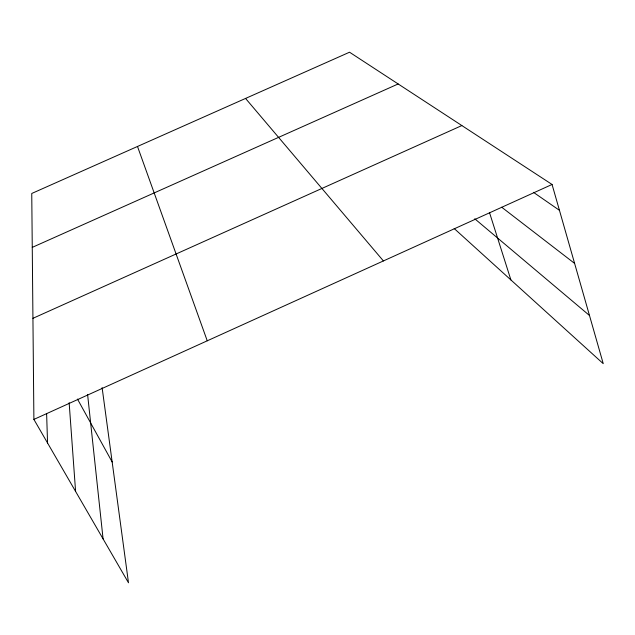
<?xml version="1.0" encoding="UTF-8"?>
<svg xmlns="http://www.w3.org/2000/svg" width="635" height="635" viewBox="0 0 635 635"><rect width="100%" height="100%" fill="white"/><g stroke="black" fill="none" stroke-linecap="round" stroke-linejoin="round"><path stroke-width="0.95" d="M102.108 387.628L128.492 582.787L33.893 419.41L552.061 184.468L603.25 363.672L454.176 228.513M32.933 318.325L461.851 125.563M32.258 247.38L398.161 83.963M552.061 184.468L349.544 52.213L31.75 193.469L33.893 419.41M533.479 192.341L559.443 210.32M501.698 207.216L574.604 263.406M474.758 218.773L589.486 315.484M245.547 98.433L383.405 260.937M77.47 399.066L112.157 461.962M137.501 146.463L207.248 340.805M489.545 212.709L510.905 279.948M87.59 394.43L103.084 538.909M69.144 402.709L75.597 491.442M46.617 413.56L47.561 443.008"/></g></svg>
